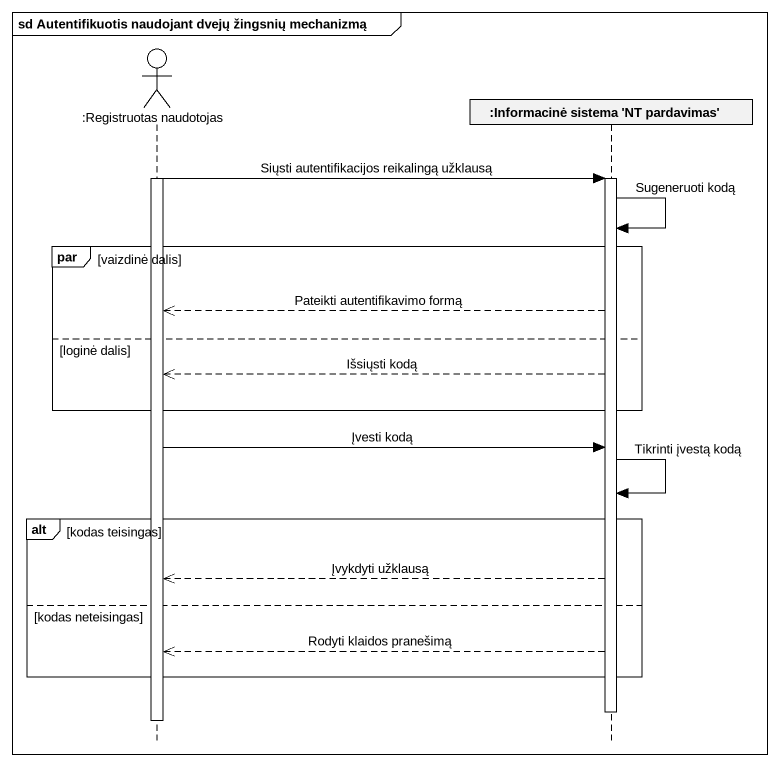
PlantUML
@startuml
mainframe sd Autentifikuotis naudojant dvejų žingsnių mechanizmą
hide footbox
actor ":Registruotas naudotojas" as Registruotas_naudotojas
participant ":Informacinė sistema 'NT pardavimas'" as Informacinė_sistema_NT

activate Registruotas_naudotojas
Registruotas_naudotojas -> Informacinė_sistema_NT : Siųsti autentifikacijos reikalingą užklausą
activate Informacinė_sistema_NT
Informacinė_sistema_NT -> Informacinė_sistema_NT : Sugeneruoti kodą
par vaizdinė dalis
  Informacinė_sistema_NT -->> Registruotas_naudotojas : Pateikti autentifikavimo formą
else loginė dalis
  Informacinė_sistema_NT -->> Registruotas_naudotojas : Išsiųsti kodą
end
Registruotas_naudotojas -> Informacinė_sistema_NT : Įvesti kodą
Informacinė_sistema_NT -> Informacinė_sistema_NT : Tikrinti įvestą kodą
alt kodas teisingas
  Informacinė_sistema_NT -->> Registruotas_naudotojas : Įvykdyti užklausą
else kodas neteisingas
  Informacinė_sistema_NT -->> Registruotas_naudotojas : Rodyti klaidos pranešimą
end
deactivate Informacinė_sistema_NT
deactivate Registruotas_naudotojas
@enduml
